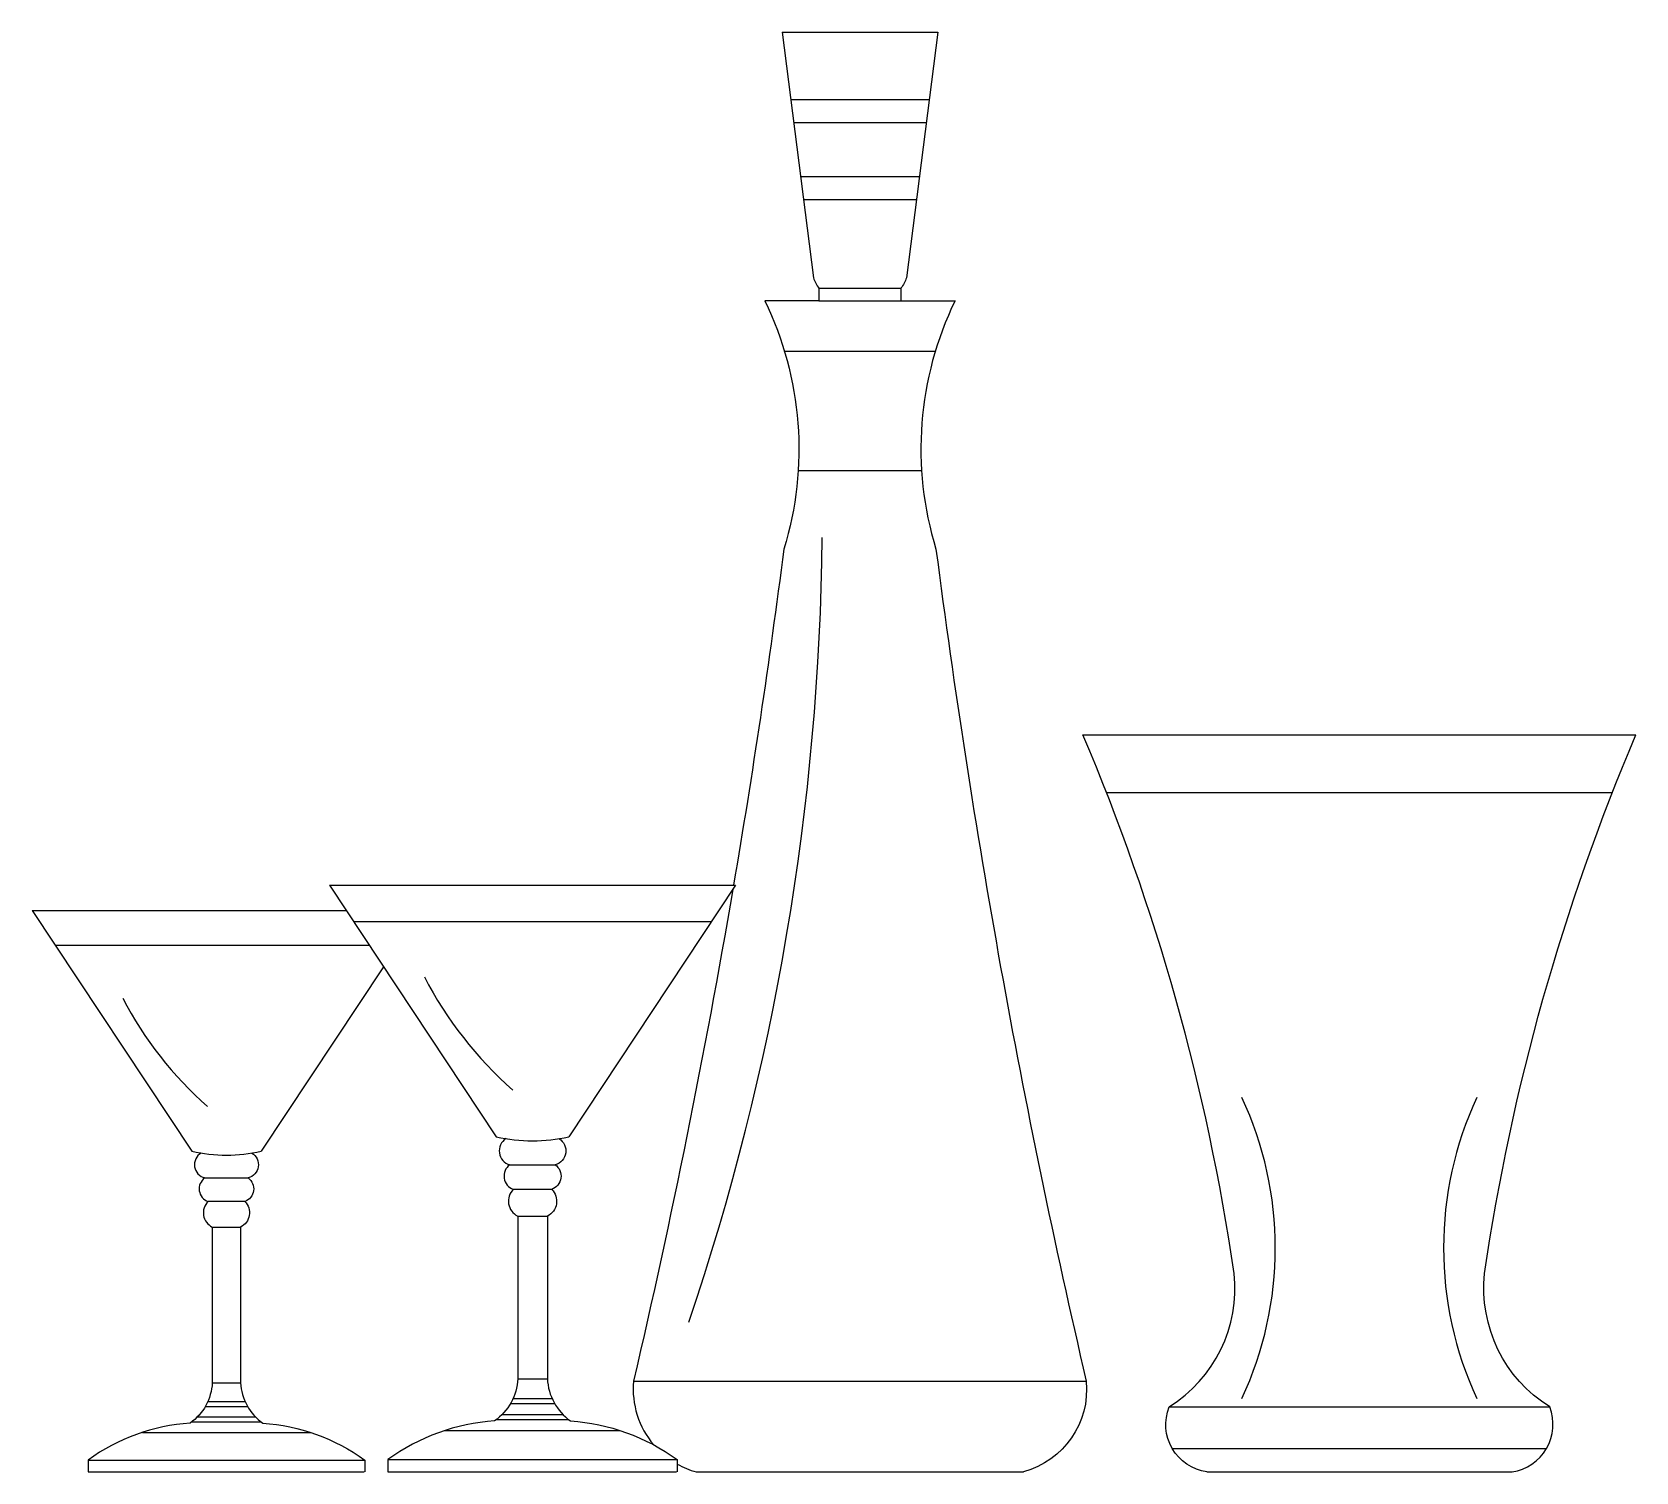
# Model space of a CAD drawing. Extents: x 503 to 748, y 164 to 384.
import ezdxf

# ---------------------------------------------------------------- set-up
doc = ezdxf.new("R2010")
doc.units = 0
doc.header["$LTSCALE"] = 10
doc.header["$MEASUREMENT"] = 0
doc.layers.add('3', color=3, linetype='CONTINUOUS')
doc.layers.add('4', color=4, linetype='CONTINUOUS')

msp = doc.modelspace()

# ---------------------------------------------------------------- linework, layer by layer
at = {"layer": '3'}
for p, q in [((618.91, 373.45), (640.08, 373.45)), ((619.36, 369.92), (639.63, 369.92)), ((620.42, 361.65), (638.57, 361.65)), ((620.87, 358.12), (638.12, 358.12)), ((623.24, 344.57), (635.76, 344.57)), ((623.24, 342.67), (635.76, 342.67)), ((617.96, 334.95), (641.03, 334.95)), ((620.06, 316.73), (638.93, 316.73)), ((667.2, 267.47), (744.56, 267.47)), ((552.05, 247.77), (606.82, 247.77)), ((506.41, 244.15), (554.45, 244.15)), ((529.3, 208.55), (535.94, 208.55)), ((575.96, 210.58), (582.9, 210.58)), ((582.36, 206.81), (576.51, 206.81)), ((535.42, 204.95), (529.82, 204.95)), ((577.17, 202.73), (581.7, 202.73)), ((530.45, 201.05), (534.79, 201.05)), ((530.45, 177.25), (534.79, 177.25)), ((577.17, 177.86), (581.7, 177.86)), ((594.88, 177.48), (664.11, 177.48)), ((529.77, 174.38), (535.47, 174.38)), ((576.46, 174.86), (582.41, 174.86)), ((528.18, 172.02), (537.06, 172.02)), ((529.38, 173.61), (535.86, 173.61)), ((574.79, 172.4), (584.08, 172.4)), ((576.05, 174.06), (582.81, 174.06)), ((676.79, 173.55), (734.98, 173.55)), ((519.78, 169.66), (545.46, 169.66)), ((527.32, 171.26), (537.92, 171.26)), ((566.02, 169.93), (592.85, 169.93)), ((573.89, 171.6), (584.97, 171.6)), ((677.27, 167.19), (734.5, 167.19)), ((511.46, 165.43), (553.78, 165.43)), ((557.32, 165.51), (601.54, 165.51))]:
    msp.add_line(p, q, dxfattribs=at)
for centre, radius, start, end in [((238.11, 310.32), 385.64, 341.2752, 359.4306), ((615.52, 266.53), 59.26, 207.3611, 228.733), ((567.15, 262.1), 56.71, 207.3611, 228.733), ((638.53, 197.85), 54.49, 335.0195, 24.9805), ((773.24, 197.85), 54.49, 155.0195, 204.9805), ((579.43, 238.42), 24.2, 256.7617, 283.2383), ((532.62, 235.2), 23.16, 256.7617, 283.2383)]:
    msp.add_arc(centre, radius, start, end, dxfattribs=at)
at = {"layer": '4'}
for p, q in [((617.6, 383.74), (641.39, 383.74)), ((663.6, 276.29), (748.17, 276.29)), ((548.37, 253.3), (573.89, 214.86)), ((548.37, 253.3), (610.49, 253.3)), ((610.49, 253.3), (584.98, 214.86)), ((502.9, 249.44), (550.94, 249.44)), ((502.9, 249.44), (527.32, 212.65)), ((556.64, 240.85), (537.92, 212.65)), ((511.46, 163.61), (553.68, 163.61)), ((557.32, 163.61), (601.44, 163.61)), ((604.46, 163.61), (654.53, 163.61)), ((682.55, 163.61), (729.22, 163.61))]:
    msp.add_line(p, q, dxfattribs=at)
for points in [[(617.6, 383.74), (622.39, 346.17, 0.101163), (623.24, 344.57), (623.24, 342.67), (614.94, 342.67, -0.190114), (617.86, 304.7, -0.010093), (610.17, 253.3, -0.010093)], [(641.39, 383.74), (636.6, 346.17, -0.101163), (635.76, 344.57), (635.76, 342.67), (644.05, 342.67, 0.190114), (641.13, 304.7, 0.025119), (664.11, 177.48, -0.363634), (654.53, 163.61)], [(682.55, 163.61, -0.483808), (676.79, 173.55, 0.28695), (686.74, 193.95, 0.064201), (663.6, 276.29, 0.064201)], [(729.22, 163.61, 0.483808), (734.98, 173.55, -0.28695), (725.03, 193.95, -0.064201), (748.17, 276.29, -0.064201)], [(610.05, 252.64, -0.014892), (594.88, 177.48, 0.202349), (597.96, 167.75)], [(575.38, 214.56, 0.660376), (575.96, 210.58, 0.60604), (576.51, 206.81, 0.518981), (577.17, 202.73), (577.17, 177.86, -0.230128), (573.63, 171.41, 0.140722), (557.32, 165.51), (557.32, 163.61)], [(583.48, 214.56, -0.660376), (582.9, 210.58, -0.60604), (582.36, 206.81, -0.518981), (581.7, 202.73), (581.7, 177.86, 0.230128), (585.24, 171.41, -0.140722), (601.54, 165.51), (601.54, 163.61)], [(528.74, 212.36, 0.660376), (529.3, 208.55, 0.60604), (529.82, 204.95, 0.518981), (530.45, 201.05), (530.45, 177.25, -0.230128), (527.07, 171.07, 0.140722), (511.46, 165.43), (511.46, 163.61)], [(536.5, 212.36, -0.660376), (535.94, 208.55, -0.60604), (535.42, 204.95, -0.518981), (534.79, 201.05), (534.79, 177.25, 0.230128), (538.17, 171.07, -0.140722), (553.78, 165.43), (553.78, 163.61)], [(601.54, 164.81, 0.0603), (604.46, 163.61)]]:
    msp.add_lwpolyline(points, format="xyb", dxfattribs=at)

doc.saveas('drawing.dxf')
